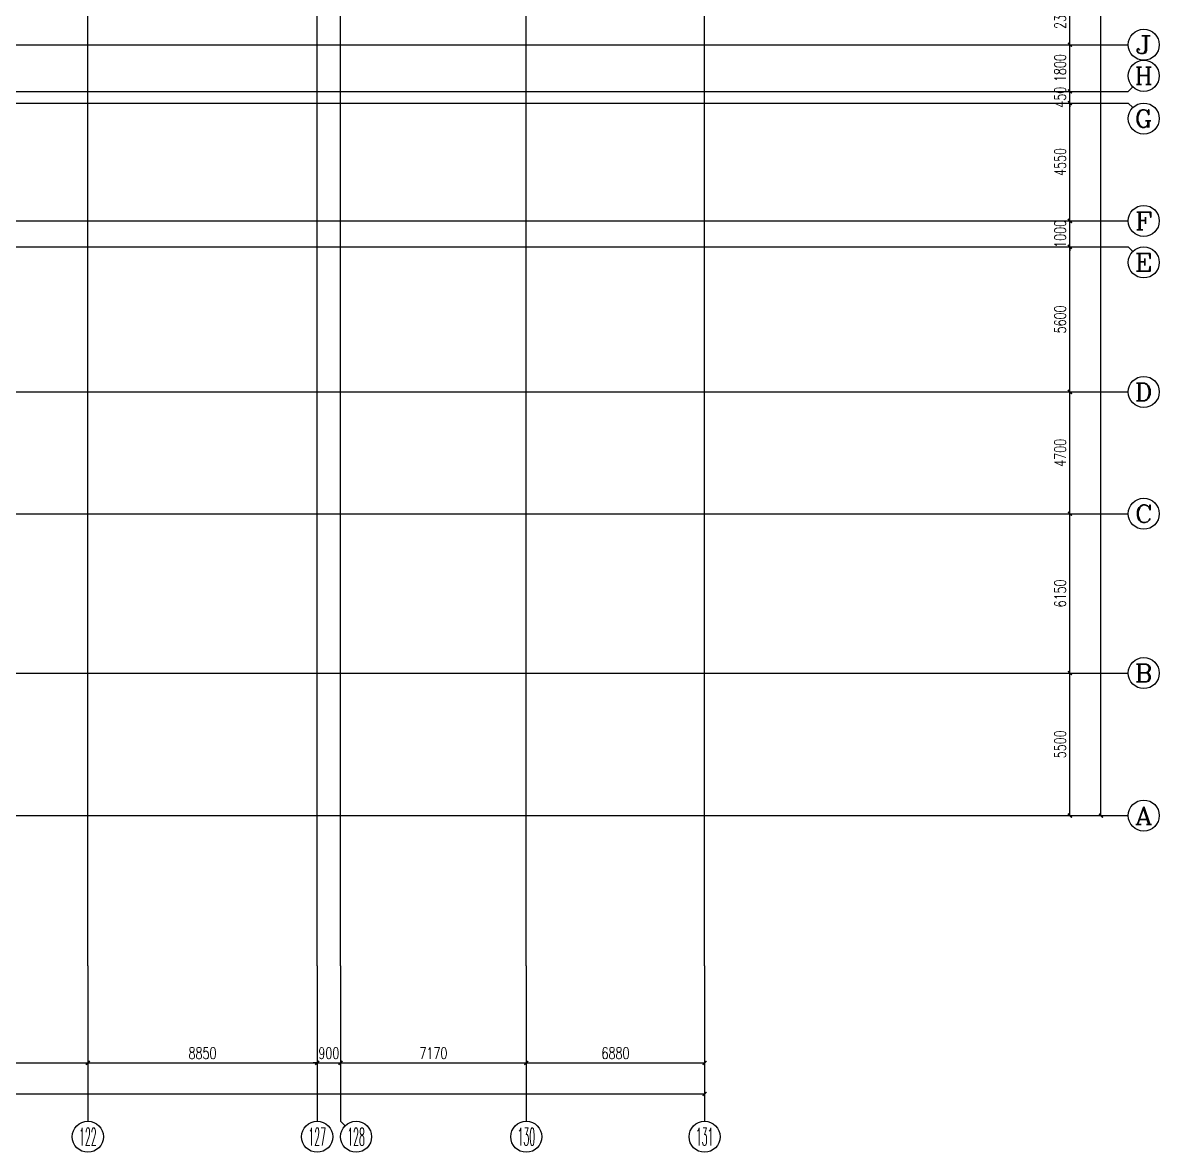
# Model space of a CAD drawing. Extents: x 369444 to 684549, y -549309 to 575337.
# Drawn here: x 587911 to 631771, y 52164 to 95757 of the extents above; entities that cross this region are included whole.
import ezdxf
from ezdxf.enums import TextEntityAlignment as Align

# ---------------------------------------------------------------- set-up
doc = ezdxf.new("R2010")
doc.units = 0
doc.header["$LTSCALE"] = 1000
doc.header["$MEASUREMENT"] = 0
for name, color, linetype in [('AXIS', 3, 'Continuous'), ('AXIS_TEXT', 7, 'Continuous'), ('DOTE', 1, 'Continuous')]:
    doc.layers.add(name, color=color, linetype=linetype)
doc.styles.add('_TCH_AXIS', font='COMPLEX', dxfattribs={"bigfont": 'GBCBIG'})
doc.styles.add('_TCH_DIM_T3', font='SIMPLEX', dxfattribs={"width": 0.705882, "bigfont": 'GBCBIG'})
doc.styles.add('COMPLEX', font='COMPLEX')
doc.dimstyles.new('_TCH_ARCH&&150', dxfattribs={"dimtxt": 446.25, "dimasz": 150, "dimexe": 375, "dimexo": 450, "dimgap": 150, "dimtad": 1, "dimdec": 0, "dimzin": 0, "dimdsep": 46, "dimtxsty": '_TCH_DIM_T3', "dimblk": 'ARCHTICK', "dimcen": 0.09, "dimclrt": 7, "dimazin": 2, "dimtfac": 1, "dimtdec": 0, "dimtix": 1, "dimtmove": 2, "dimatfit": 3, "dimfxl": 0, "dimtolj": 1, "dimtzin": 0, "dimarcsym": 0})

# ---------------------------------------------------------------- blocks, each defined once
blk = doc.blocks.new('_ArchTick')
at = {"color": 0, "linetype": 'ByBlock', "const_width": 0.4}
blk.add_lwpolyline([(-0.5, -0.5), (0.5, 0.5)], dxfattribs=at)
blk = doc.blocks.new('*D782')
at = {"layer": 'AXIS', "color": 0, "lineweight": -2, "transparency": 16777216}
for p, q in [((625021, 70657), (628696, 70657)), ((628321, 65157), (628321, 70657)), ((625021, 65157), (628696, 65157))]:
    blk.add_line(p, q, dxfattribs=at)
at = {"layer": 'Defpoints', "color": 0, "transparency": 16777216}
for p in [(624571, 70657), (628321, 70657), (624571, 65157)]:
    blk.add_point(p, dxfattribs=at)
at = {"layer": 'AXIS', "color": 0, "lineweight": -2, "transparency": 16777216, "xscale": 150, "yscale": 150, "zscale": 150}
for p, rotation in [((628321, 70657), 90), ((628321, 65157), 270)]:
    blk.add_blockref('_ArchTick', p, dxfattribs=dict(at, rotation=rotation))
at = {"layer": 'AXIS', "color": 7, "lineweight": -2, "transparency": 16777216, "insert": (627948, 67907), "char_height": 446.2, "attachment_point": 5, "rotation": 90, "style": '_TCH_DIM_T3'}
blk.add_mtext('\\A1;5500', dxfattribs=at)
blk = doc.blocks.new('*D783')
at = {"layer": 'AXIS', "color": 0, "lineweight": -2, "transparency": 16777216}
for p, q in [((625021, 76807), (628696, 76807)), ((628321, 70657), (628321, 76807)), ((625021, 70657), (628696, 70657))]:
    blk.add_line(p, q, dxfattribs=at)
at = {"layer": 'Defpoints', "color": 0, "transparency": 16777216}
for p in [(624571, 76807), (628321, 76807), (624571, 70657)]:
    blk.add_point(p, dxfattribs=at)
at = {"layer": 'AXIS', "color": 0, "lineweight": -2, "transparency": 16777216, "xscale": 150, "yscale": 150, "zscale": 150}
for p, rotation in [((628321, 76807), 90), ((628321, 70657), 270)]:
    blk.add_blockref('_ArchTick', p, dxfattribs=dict(at, rotation=rotation))
at = {"layer": 'AXIS', "color": 7, "lineweight": -2, "transparency": 16777216, "insert": (627948, 73732), "char_height": 446.2, "attachment_point": 5, "rotation": 90, "style": '_TCH_DIM_T3'}
blk.add_mtext('\\A1;6150', dxfattribs=at)
blk = doc.blocks.new('*D784')
at = {"layer": 'AXIS', "color": 0, "lineweight": -2, "transparency": 16777216}
for p, q in [((625021, 81507), (628696, 81507)), ((628321, 76807), (628321, 81507)), ((625021, 76807), (628696, 76807))]:
    blk.add_line(p, q, dxfattribs=at)
at = {"layer": 'Defpoints', "color": 0, "transparency": 16777216}
for p in [(624571, 81507), (628321, 81507), (624571, 76807)]:
    blk.add_point(p, dxfattribs=at)
at = {"layer": 'AXIS', "color": 0, "lineweight": -2, "transparency": 16777216, "xscale": 150, "yscale": 150, "zscale": 150}
for p, rotation in [((628321, 81507), 90), ((628321, 76807), 270)]:
    blk.add_blockref('_ArchTick', p, dxfattribs=dict(at, rotation=rotation))
at = {"layer": 'AXIS', "color": 7, "lineweight": -2, "transparency": 16777216, "insert": (627948, 79157), "char_height": 446.2, "attachment_point": 5, "rotation": 90, "style": '_TCH_DIM_T3'}
blk.add_mtext('\\A1;4700', dxfattribs=at)
blk = doc.blocks.new('*D785')
at = {"layer": 'AXIS', "color": 0, "lineweight": -2, "transparency": 16777216}
for p, q in [((625021, 87107), (628696, 87107)), ((628321, 81507), (628321, 87107)), ((625021, 81507), (628696, 81507))]:
    blk.add_line(p, q, dxfattribs=at)
at = {"layer": 'Defpoints', "color": 0, "transparency": 16777216}
for p in [(624571, 87107), (628321, 87107), (624571, 81507)]:
    blk.add_point(p, dxfattribs=at)
at = {"layer": 'AXIS', "color": 0, "lineweight": -2, "transparency": 16777216, "xscale": 150, "yscale": 150, "zscale": 150}
for p, rotation in [((628321, 87107), 90), ((628321, 81507), 270)]:
    blk.add_blockref('_ArchTick', p, dxfattribs=dict(at, rotation=rotation))
at = {"layer": 'AXIS', "color": 7, "lineweight": -2, "transparency": 16777216, "insert": (627948, 84307), "char_height": 446.2, "attachment_point": 5, "rotation": 90, "style": '_TCH_DIM_T3'}
blk.add_mtext('\\A1;5600', dxfattribs=at)
blk = doc.blocks.new('*D786')
at = {"layer": 'AXIS', "color": 0, "lineweight": -2, "transparency": 16777216}
for p, q in [((628321, 88107), (628321, 88257)), ((625021, 88107), (628696, 88107)), ((628321, 87107), (628321, 88107)), ((625021, 87107), (628696, 87107)), ((628321, 87107), (628321, 86957))]:
    blk.add_line(p, q, dxfattribs=at)
at = {"layer": 'Defpoints', "color": 0, "transparency": 16777216}
for p in [(624571, 88107), (628321, 88107), (624571, 87107)]:
    blk.add_point(p, dxfattribs=at)
at = {"layer": 'AXIS', "color": 0, "lineweight": -2, "transparency": 16777216, "xscale": 150, "yscale": 150, "zscale": 150}
for p, rotation in [((628321, 88107), 270), ((628321, 87107), 90)]:
    blk.add_blockref('_ArchTick', p, dxfattribs=dict(at, rotation=rotation))
at = {"layer": 'AXIS', "color": 7, "lineweight": -2, "transparency": 16777216, "insert": (627948, 87607), "char_height": 446.2, "attachment_point": 5, "rotation": 90, "style": '_TCH_DIM_T3'}
blk.add_mtext('\\A1;1000', dxfattribs=at)
blk = doc.blocks.new('*D787')
at = {"layer": 'AXIS', "color": 0, "lineweight": -2, "transparency": 16777216}
for p, q in [((625021, 92657), (628696, 92657)), ((628321, 88107), (628321, 92657)), ((625021, 88107), (628696, 88107))]:
    blk.add_line(p, q, dxfattribs=at)
at = {"layer": 'Defpoints', "color": 0, "transparency": 16777216}
for p in [(624571, 92657), (628321, 92657), (624571, 88107)]:
    blk.add_point(p, dxfattribs=at)
at = {"layer": 'AXIS', "color": 0, "lineweight": -2, "transparency": 16777216, "xscale": 150, "yscale": 150, "zscale": 150}
for p, rotation in [((628321, 92657), 90), ((628321, 88107), 270)]:
    blk.add_blockref('_ArchTick', p, dxfattribs=dict(at, rotation=rotation))
at = {"layer": 'AXIS', "color": 7, "lineweight": -2, "transparency": 16777216, "insert": (627948, 90382), "char_height": 446.2, "attachment_point": 5, "rotation": 90, "style": '_TCH_DIM_T3'}
blk.add_mtext('\\A1;4550', dxfattribs=at)
blk = doc.blocks.new('*D788')
at = {"layer": 'AXIS', "color": 0, "lineweight": -2, "transparency": 16777216}
for p, q in [((625021, 93107), (628696, 93107)), ((628321, 93107), (628321, 93257)), ((628321, 92657), (628321, 93107)), ((625021, 92657), (628696, 92657)), ((628321, 92657), (628321, 92507))]:
    blk.add_line(p, q, dxfattribs=at)
at = {"layer": 'Defpoints', "color": 0, "transparency": 16777216}
for p in [(624571, 93107), (628321, 93107), (624571, 92657)]:
    blk.add_point(p, dxfattribs=at)
at = {"layer": 'AXIS', "color": 0, "lineweight": -2, "transparency": 16777216, "xscale": 150, "yscale": 150, "zscale": 150}
for p, rotation in [((628321, 93107), 270), ((628321, 92657), 90)]:
    blk.add_blockref('_ArchTick', p, dxfattribs=dict(at, rotation=rotation))
at = {"layer": 'AXIS', "color": 7, "lineweight": -2, "transparency": 16777216, "insert": (627948, 92882), "char_height": 446.2, "attachment_point": 5, "rotation": 90, "style": '_TCH_DIM_T3'}
blk.add_mtext('\\A1;450', dxfattribs=at)
blk = doc.blocks.new('*D789')
at = {"layer": 'AXIS', "color": 0, "lineweight": -2, "transparency": 16777216}
for p, q in [((625021, 94907), (628696, 94907)), ((628321, 93107), (628321, 94907)), ((625021, 93107), (628696, 93107))]:
    blk.add_line(p, q, dxfattribs=at)
at = {"layer": 'Defpoints', "color": 0, "transparency": 16777216}
for p in [(624571, 94907), (628321, 94907), (624571, 93107)]:
    blk.add_point(p, dxfattribs=at)
at = {"layer": 'AXIS', "color": 0, "lineweight": -2, "transparency": 16777216, "xscale": 150, "yscale": 150, "zscale": 150}
for p, rotation in [((628321, 94907), 90), ((628321, 93107), 270)]:
    blk.add_blockref('_ArchTick', p, dxfattribs=dict(at, rotation=rotation))
at = {"layer": 'AXIS', "color": 7, "lineweight": -2, "transparency": 16777216, "insert": (627948, 94007), "char_height": 446.2, "attachment_point": 5, "rotation": 90, "style": '_TCH_DIM_T3'}
blk.add_mtext('\\A1;1800', dxfattribs=at)
blk = doc.blocks.new('*D790')
at = {"layer": 'AXIS', "color": 0, "lineweight": -2, "transparency": 16777216}
for p, q in [((625021, 97207), (628696, 97207)), ((628321, 94907), (628321, 97207)), ((625021, 94907), (628696, 94907))]:
    blk.add_line(p, q, dxfattribs=at)
at = {"layer": 'Defpoints', "color": 0, "transparency": 16777216}
for p in [(624571, 97207), (628321, 97207), (624571, 94907)]:
    blk.add_point(p, dxfattribs=at)
at = {"layer": 'AXIS', "color": 0, "lineweight": -2, "transparency": 16777216, "xscale": 150, "yscale": 150, "zscale": 150}
for p, rotation in [((628321, 97207), 90), ((628321, 94907), 270)]:
    blk.add_blockref('_ArchTick', p, dxfattribs=dict(at, rotation=rotation))
at = {"layer": 'AXIS', "color": 7, "lineweight": -2, "transparency": 16777216, "insert": (627948, 96057), "char_height": 446.2, "attachment_point": 5, "rotation": 90, "style": '_TCH_DIM_T3'}
blk.add_mtext('\\A1;2300', dxfattribs=at)
blk = doc.blocks.new('*D948')
at = {"layer": 'AXIS', "color": 0, "lineweight": -2, "transparency": 16777216}
for p, q in [((625021, 470507), (629896, 470507)), ((629521, 65157), (629521, 470507)), ((625021, 65157), (629896, 65157))]:
    blk.add_line(p, q, dxfattribs=at)
at = {"layer": 'Defpoints', "color": 0, "transparency": 16777216}
for p in [(624571, 470507), (629521, 470507), (624571, 65157)]:
    blk.add_point(p, dxfattribs=at)
at = {"layer": 'AXIS', "color": 0, "lineweight": -2, "transparency": 16777216, "xscale": 150, "yscale": 150, "zscale": 150}
for p, rotation in [((629521, 470507), 90), ((629521, 65157), 270)]:
    blk.add_blockref('_ArchTick', p, dxfattribs=dict(at, rotation=rotation))
at = {"layer": 'AXIS', "color": 7, "lineweight": -2, "transparency": 16777216, "insert": (629148, 267832), "char_height": 446.2, "attachment_point": 5, "rotation": 90, "style": '_TCH_DIM_T3'}
blk.add_mtext('\\A1;405350', dxfattribs=at)
blk = doc.blocks.new('*D1296')
at = {"layer": 'AXIS', "color": 0, "lineweight": -2, "transparency": 16777216}
for p, q in [((582624, 58914), (582624, 55239)), ((590424, 58914), (590424, 55239)), ((582624, 55614), (590424, 55614))]:
    blk.add_line(p, q, dxfattribs=at)
at = {"layer": 'Defpoints', "color": 0, "transparency": 16777216}
for p in [(582624, 59364), (590424, 59364), (590424, 55614)]:
    blk.add_point(p, dxfattribs=at)
at = {"layer": 'AXIS', "color": 0, "lineweight": -2, "transparency": 16777216, "xscale": 150, "yscale": 150, "zscale": 150, "rotation": 180}
blk.add_blockref('_ArchTick', (582624, 55614), dxfattribs=at)
at = {"layer": 'AXIS', "color": 0, "lineweight": -2, "transparency": 16777216, "xscale": 150, "yscale": 150, "zscale": 150}
blk.add_blockref('_ArchTick', (590424, 55614), dxfattribs=at)
at = {"layer": 'AXIS', "color": 7, "lineweight": -2, "transparency": 16777216, "insert": (586524, 55987), "char_height": 446.2, "attachment_point": 5, "style": '_TCH_DIM_T3'}
blk.add_mtext('\\A1;7800', dxfattribs=at)
blk = doc.blocks.new('*D1297')
at = {"layer": 'AXIS', "color": 0, "lineweight": -2, "transparency": 16777216}
for p, q in [((590424, 58914), (590424, 55239)), ((599274, 58914), (599274, 55239)), ((590424, 55614), (599274, 55614))]:
    blk.add_line(p, q, dxfattribs=at)
at = {"layer": 'Defpoints', "color": 0, "transparency": 16777216}
for p in [(590424, 59364), (599274, 59364), (599274, 55614)]:
    blk.add_point(p, dxfattribs=at)
at = {"layer": 'AXIS', "color": 0, "lineweight": -2, "transparency": 16777216, "xscale": 150, "yscale": 150, "zscale": 150, "rotation": 180}
blk.add_blockref('_ArchTick', (590424, 55614), dxfattribs=at)
at = {"layer": 'AXIS', "color": 0, "lineweight": -2, "transparency": 16777216, "xscale": 150, "yscale": 150, "zscale": 150}
blk.add_blockref('_ArchTick', (599274, 55614), dxfattribs=at)
at = {"layer": 'AXIS', "color": 7, "lineweight": -2, "transparency": 16777216, "insert": (594849, 55987), "char_height": 446.2, "attachment_point": 5, "style": '_TCH_DIM_T3'}
blk.add_mtext('\\A1;8850', dxfattribs=at)
blk = doc.blocks.new('*D1298')
at = {"layer": 'AXIS', "color": 0, "lineweight": -2, "transparency": 16777216}
for p, q in [((599274, 58914), (599274, 55239)), ((600174, 58914), (600174, 55239)), ((599274, 55614), (599124, 55614)), ((599274, 55614), (600174, 55614)), ((600174, 55614), (600324, 55614))]:
    blk.add_line(p, q, dxfattribs=at)
at = {"layer": 'Defpoints', "color": 0, "transparency": 16777216}
for p in [(599274, 59364), (600174, 59364), (600174, 55614)]:
    blk.add_point(p, dxfattribs=at)
at = {"layer": 'AXIS', "color": 0, "lineweight": -2, "transparency": 16777216, "xscale": 150, "yscale": 150, "zscale": 150}
blk.add_blockref('_ArchTick', (599274, 55614), dxfattribs=at)
at = {"layer": 'AXIS', "color": 0, "lineweight": -2, "transparency": 16777216, "xscale": 150, "yscale": 150, "zscale": 150, "rotation": 180}
blk.add_blockref('_ArchTick', (600174, 55614), dxfattribs=at)
at = {"layer": 'AXIS', "color": 7, "lineweight": -2, "transparency": 16777216, "insert": (599724, 55987), "char_height": 446.2, "attachment_point": 5, "style": '_TCH_DIM_T3'}
blk.add_mtext('\\A1;900', dxfattribs=at)
blk = doc.blocks.new('*D1299')
at = {"layer": 'AXIS', "color": 0, "lineweight": -2, "transparency": 16777216}
for p, q in [((600174, 58914), (600174, 55239)), ((607344, 58914), (607344, 55239)), ((600174, 55614), (607344, 55614))]:
    blk.add_line(p, q, dxfattribs=at)
at = {"layer": 'Defpoints', "color": 0, "transparency": 16777216}
for p in [(600174, 59364), (607344, 59364), (607344, 55614)]:
    blk.add_point(p, dxfattribs=at)
at = {"layer": 'AXIS', "color": 0, "lineweight": -2, "transparency": 16777216, "xscale": 150, "yscale": 150, "zscale": 150, "rotation": 180}
blk.add_blockref('_ArchTick', (600174, 55614), dxfattribs=at)
at = {"layer": 'AXIS', "color": 0, "lineweight": -2, "transparency": 16777216, "xscale": 150, "yscale": 150, "zscale": 150}
blk.add_blockref('_ArchTick', (607344, 55614), dxfattribs=at)
at = {"layer": 'AXIS', "color": 7, "lineweight": -2, "transparency": 16777216, "insert": (603759, 55987), "char_height": 446.2, "attachment_point": 5, "style": '_TCH_DIM_T3'}
blk.add_mtext('\\A1;7170', dxfattribs=at)
blk = doc.blocks.new('*D1300')
at = {"layer": 'AXIS', "color": 0, "lineweight": -2, "transparency": 16777216}
for p, q in [((607344, 58914), (607344, 55239)), ((614224, 58914), (614224, 55239)), ((607344, 55614), (614224, 55614))]:
    blk.add_line(p, q, dxfattribs=at)
at = {"layer": 'Defpoints', "color": 0, "transparency": 16777216}
for p in [(607344, 59364), (614224, 59364), (614224, 55614)]:
    blk.add_point(p, dxfattribs=at)
at = {"layer": 'AXIS', "color": 0, "lineweight": -2, "transparency": 16777216, "xscale": 150, "yscale": 150, "zscale": 150, "rotation": 180}
blk.add_blockref('_ArchTick', (607344, 55614), dxfattribs=at)
at = {"layer": 'AXIS', "color": 0, "lineweight": -2, "transparency": 16777216, "xscale": 150, "yscale": 150, "zscale": 150}
blk.add_blockref('_ArchTick', (614224, 55614), dxfattribs=at)
at = {"layer": 'AXIS', "color": 7, "lineweight": -2, "transparency": 16777216, "insert": (610784, 55987), "char_height": 446.2, "attachment_point": 5, "style": '_TCH_DIM_T3'}
blk.add_mtext('\\A1;6880', dxfattribs=at)
blk = doc.blocks.new('*D1301')
at = {"layer": 'AXIS', "color": 0, "lineweight": -2, "transparency": 16777216}
for p, q in [((380524, 58914), (380524, 54039)), ((614224, 58914), (614224, 54039)), ((380524, 54414), (614224, 54414))]:
    blk.add_line(p, q, dxfattribs=at)
at = {"layer": 'Defpoints', "color": 0, "transparency": 16777216}
for p in [(380524, 59364), (614224, 59364), (614224, 54414)]:
    blk.add_point(p, dxfattribs=at)
at = {"layer": 'AXIS', "color": 0, "lineweight": -2, "transparency": 16777216, "xscale": 150, "yscale": 150, "zscale": 150, "rotation": 180}
blk.add_blockref('_ArchTick', (380524, 54414), dxfattribs=at)
at = {"layer": 'AXIS', "color": 0, "lineweight": -2, "transparency": 16777216, "xscale": 150, "yscale": 150, "zscale": 150}
blk.add_blockref('_ArchTick', (614224, 54414), dxfattribs=at)
at = {"layer": 'AXIS', "color": 7, "lineweight": -2, "transparency": 16777216, "insert": (497374, 54787), "char_height": 446.2, "attachment_point": 5, "style": '_TCH_DIM_T3'}
blk.add_mtext('\\A1;233700', dxfattribs=at)
blk = doc.blocks.new('_AXISO')
blk.add_circle((0, 0), 0.5)
at = {"layer": 'AXIS_TEXT', "style": 'COMPLEX', "width": 1.041667}
blk.add_attdef('A', text='', height=0.56, dxfattribs=at).set_placement((-0.25, -0.28), (0.25, -0.28), align=Align.FIT)

msp = doc.modelspace()

# ---------------------------------------------------------------- linework, layer by layer
at = {"layer": 'AXIS'}
for p, q in [((624570.9, 94907), (630570.9, 94907)), ((624570.9, 93107), (630570.9, 93107)), ((630746.7, 93282.7), (630570.9, 93107)), ((624570.9, 92657), (630570.9, 92657)), ((630746.7, 92481.2), (630570.9, 92657)), ((624570.9, 88107), (630570.9, 88107)), ((624570.9, 87107), (630570.9, 87107)), ((630746.7, 86931.2), (630570.9, 87107)), ((624570.9, 81507), (630570.9, 81507)), ((624570.9, 76807), (630570.9, 76807)), ((624570.9, 70657), (630570.9, 70657)), ((624570.9, 65157), (630570.9, 65157)), ((590424.5, 59364.2), (590424.5, 53364.2)), ((599274.5, 59364.2), (599274.5, 53364.2)), ((600174.5, 59364.2), (600174.5, 53364.2)), ((607344.5, 59364.2), (607344.5, 53364.2)), ((614224.5, 59364.2), (614224.5, 53364.2)), ((600350.2, 53188.5), (600174.5, 53364.2))]:
    msp.add_line(p, q, dxfattribs=at)
at = {"layer": 'DOTE', "color": 8}
for p, q in [((590424.5, 59364.2), (590424.5, 476704.8)), ((599274.5, 59364.2), (599274.5, 476704.8)), ((607344.5, 59364.2), (607344.5, 476704.8)), ((614224.5, 59364.2), (614224.5, 476704.8)), ((600174.5, 59364.2), (600174.5, 261807))]:
    msp.add_line(p, q, dxfattribs=at)
at = {"layer": 'DOTE', "color": 8, "lineweight": -2}
for p, q in [((377844.4, 94907), (624570.9, 94907)), ((377844.4, 93107), (624570.9, 93107)), ((377844.4, 92657), (624570.9, 92657)), ((377844.4, 88107), (624570.9, 88107)), ((377844.4, 87107), (624570.9, 87107)), ((377844.4, 81507), (624570.9, 81507)), ((377844.4, 76807), (624570.9, 76807)), ((377844.4, 70657), (624570.9, 70657)), ((377844.4, 65157), (624570.9, 65157))]:
    msp.add_line(p, q, dxfattribs=at)

# ---------------------------------------------------------------- block references
at = {"layer": 'AXIS', "lineweight": -2}
ref = msp.add_blockref('_AXISO', (631170.9, 94907), dxfattribs=dict(at, xscale=1200, yscale=1200, zscale=1200))
ref.add_attrib('A', 'J', dxfattribs={"layer": 'AXIS_TEXT', "lineweight": -2, "ltscale": 6, "height": 678.8, "style": '_TCH_AXIS', "width": 1.909091}).set_placement((630831.5, 94567.6), (631510.4, 94567.6), align=Align.FIT)
ref = msp.add_blockref('_AXISO', (631170.9, 93707), dxfattribs=dict(at, xscale=1200, yscale=1200, zscale=1200))
ref.add_attrib('A', 'H', dxfattribs={"layer": 'AXIS_TEXT', "lineweight": -2, "ltscale": 6, "height": 678.8, "style": '_TCH_AXIS', "width": 1.05}).set_placement((630831.5, 93367.6), (631510.4, 93367.6), align=Align.FIT)
ref = msp.add_blockref('_AXISO', (631170.9, 92057), dxfattribs=dict(at, xscale=1200, yscale=1200, zscale=1200))
ref.add_attrib('A', 'G', dxfattribs={"layer": 'AXIS_TEXT', "lineweight": -2, "ltscale": 6, "height": 678.8, "style": '_TCH_AXIS', "width": 1.166667}).set_placement((630831.5, 91717.6), (631510.4, 91717.6), align=Align.FIT)
ref = msp.add_blockref('_AXISO', (631170.9, 88107), dxfattribs=dict(at, xscale=1200, yscale=1200, zscale=1200))
ref.add_attrib('A', 'F', dxfattribs={"layer": 'AXIS_TEXT', "lineweight": -2, "ltscale": 6, "height": 678.8, "style": '_TCH_AXIS', "width": 1.3125}).set_placement((630831.5, 87767.6), (631510.4, 87767.6), align=Align.FIT)
ref = msp.add_blockref('_AXISO', (631170.9, 86507), dxfattribs=dict(at, xscale=1200, yscale=1200, zscale=1200))
ref.add_attrib('A', 'E', dxfattribs={"layer": 'AXIS_TEXT', "lineweight": -2, "ltscale": 6, "height": 678.8, "style": '_TCH_AXIS', "width": 1.3125}).set_placement((630831.5, 86167.6), (631510.4, 86167.6), align=Align.FIT)
ref = msp.add_blockref('_AXISO', (631170.9, 81507), dxfattribs=dict(at, xscale=1200, yscale=1200, zscale=1200))
ref.add_attrib('A', 'D', dxfattribs={"layer": 'AXIS_TEXT', "lineweight": -2, "ltscale": 6, "height": 678.8, "style": '_TCH_AXIS', "width": 1.235294}).set_placement((630831.5, 81167.6), (631510.4, 81167.6), align=Align.FIT)
ref = msp.add_blockref('_AXISO', (631170.9, 76807), dxfattribs=dict(at, xscale=1200, yscale=1200, zscale=1200))
ref.add_attrib('A', 'C', dxfattribs={"layer": 'AXIS_TEXT', "lineweight": -2, "ltscale": 6, "height": 678.8, "style": '_TCH_AXIS', "width": 1.4}).set_placement((630831.5, 76467.6), (631510.4, 76467.6), align=Align.FIT)
ref = msp.add_blockref('_AXISO', (631170.9, 70657), dxfattribs=dict(at, xscale=1200, yscale=1200, zscale=1200))
ref.add_attrib('A', 'B', dxfattribs={"layer": 'AXIS_TEXT', "lineweight": -2, "ltscale": 6, "height": 678.8, "style": '_TCH_AXIS', "width": 1.235294}).set_placement((630831.5, 70317.6), (631510.4, 70317.6), align=Align.FIT)
ref = msp.add_blockref('_AXISO', (631170.9, 65157), dxfattribs=dict(at, xscale=1200, yscale=1200, zscale=1200))
ref.add_attrib('A', 'A', dxfattribs={"layer": 'AXIS_TEXT', "lineweight": -2, "ltscale": 6, "height": 678.8, "style": '_TCH_AXIS', "width": 1.166667}).set_placement((630831.5, 64817.6), (631510.4, 64817.6), align=Align.FIT)
ref = msp.add_blockref('_AXISO', (590424.5, 52764.2), dxfattribs=dict(at, xscale=1200, yscale=1200, zscale=1200))
ref.add_attrib('A', '122', dxfattribs={"layer": 'AXIS_TEXT', "lineweight": -2, "ltscale": 6, "height": 678.82, "style": '_TCH_AXIS', "width": 0.428571}).set_placement((590085.1, 52424.8), (590763.9, 52424.8), align=Align.FIT)
ref = msp.add_blockref('_AXISO', (599274.5, 52764.2), dxfattribs=dict(at, xscale=1200, yscale=1200, zscale=1200))
ref.add_attrib('A', '127', dxfattribs={"layer": 'AXIS_TEXT', "lineweight": -2, "ltscale": 6, "height": 678.82, "style": '_TCH_AXIS', "width": 0.428571}).set_placement((598935.1, 52424.8), (599613.9, 52424.8), align=Align.FIT)
ref = msp.add_blockref('_AXISO', (600774.5, 52764.2), dxfattribs=dict(at, xscale=1200, yscale=1200, zscale=1200))
ref.add_attrib('A', '128', dxfattribs={"layer": 'AXIS_TEXT', "lineweight": -2, "ltscale": 6, "height": 678.82, "style": '_TCH_AXIS', "width": 0.428571}).set_placement((600435.1, 52424.8), (601113.9, 52424.8), align=Align.FIT)
ref = msp.add_blockref('_AXISO', (607344.5, 52764.2), dxfattribs=dict(at, xscale=1200, yscale=1200, zscale=1200))
ref.add_attrib('A', '130', dxfattribs={"layer": 'AXIS_TEXT', "lineweight": -2, "ltscale": 6, "height": 678.82, "style": '_TCH_AXIS', "width": 0.4375}).set_placement((607005.1, 52424.8), (607683.9, 52424.8), align=Align.FIT)
ref = msp.add_blockref('_AXISO', (614224.5, 52764.2), dxfattribs=dict(at, xscale=1200, yscale=1200, zscale=1200))
ref.add_attrib('A', '131', dxfattribs={"layer": 'AXIS_TEXT', "lineweight": -2, "ltscale": 6, "height": 678.82, "style": '_TCH_AXIS', "width": 0.488372}).set_placement((613885.1, 52424.8), (614563.9, 52424.8), align=Align.FIT)

# ---------------------------------------------------------------- dimensions: what is measured, and where the dimension line sits
for p1, p2, distance, text, picture, middle in [((624570.9, 65157), (624570.9, 470507), -4950, '405350', '*D948', (629147.8, 267832)), ((624570.9, 94907), (624570.9, 97207), -3750, '2300', '*D790', (627947.8, 96057)), ((624570.9, 93107), (624570.9, 94907), -3750, '1800', '*D789', (627947.8, 94007)), ((624570.9, 92657), (624570.9, 93107), -3750, '450', '*D788', (627947.8, 92882)), ((624570.9, 88107), (624570.9, 92657), -3750, '4550', '*D787', (627947.8, 90382)), ((624570.9, 87107), (624570.9, 88107), -3750, '1000', '*D786', (627947.8, 87607)), ((624570.9, 81507), (624570.9, 87107), -3750, '5600', '*D785', (627947.8, 84307)), ((624570.9, 76807), (624570.9, 81507), -3750, '4700', '*D784', (627947.8, 79157)), ((624570.9, 70657), (624570.9, 76807), -3750, '6150', '*D783', (627947.8, 73732)), ((624570.9, 65157), (624570.9, 70657), -3750, '5500', '*D782', (627947.8, 67907)), ((380524.5, 59364.2), (614224.5, 59364.2), -4950, '233700', '*D1301', (497374.5, 54787.4)), ((582624.5, 59364.2), (590424.5, 59364.2), -3750, '7800', '*D1296', (586524.5, 55987.4)), ((590424.5, 59364.2), (599274.5, 59364.2), -3750, '8850', '*D1297', (594849.5, 55987.4)), ((599274.5, 59364.2), (600174.5, 59364.2), -3750, '900', '*D1298', (599724.5, 55987.4)), ((600174.5, 59364.2), (607344.5, 59364.2), -3750, '7170', '*D1299', (603759.5, 55987.4)), ((607344.5, 59364.2), (614224.5, 59364.2), -3750, '6880', '*D1300', (610784.5, 55987.4))]:
    dim = msp.add_aligned_dim(p1=p1, p2=p2, distance=distance, text=text, dimstyle='_TCH_ARCH&&150', dxfattribs=at)
    dim.commit()
    dim.dimension.update_dxf_attribs({"geometry": picture, "text_midpoint": middle})

doc.saveas('drawing.dxf')
